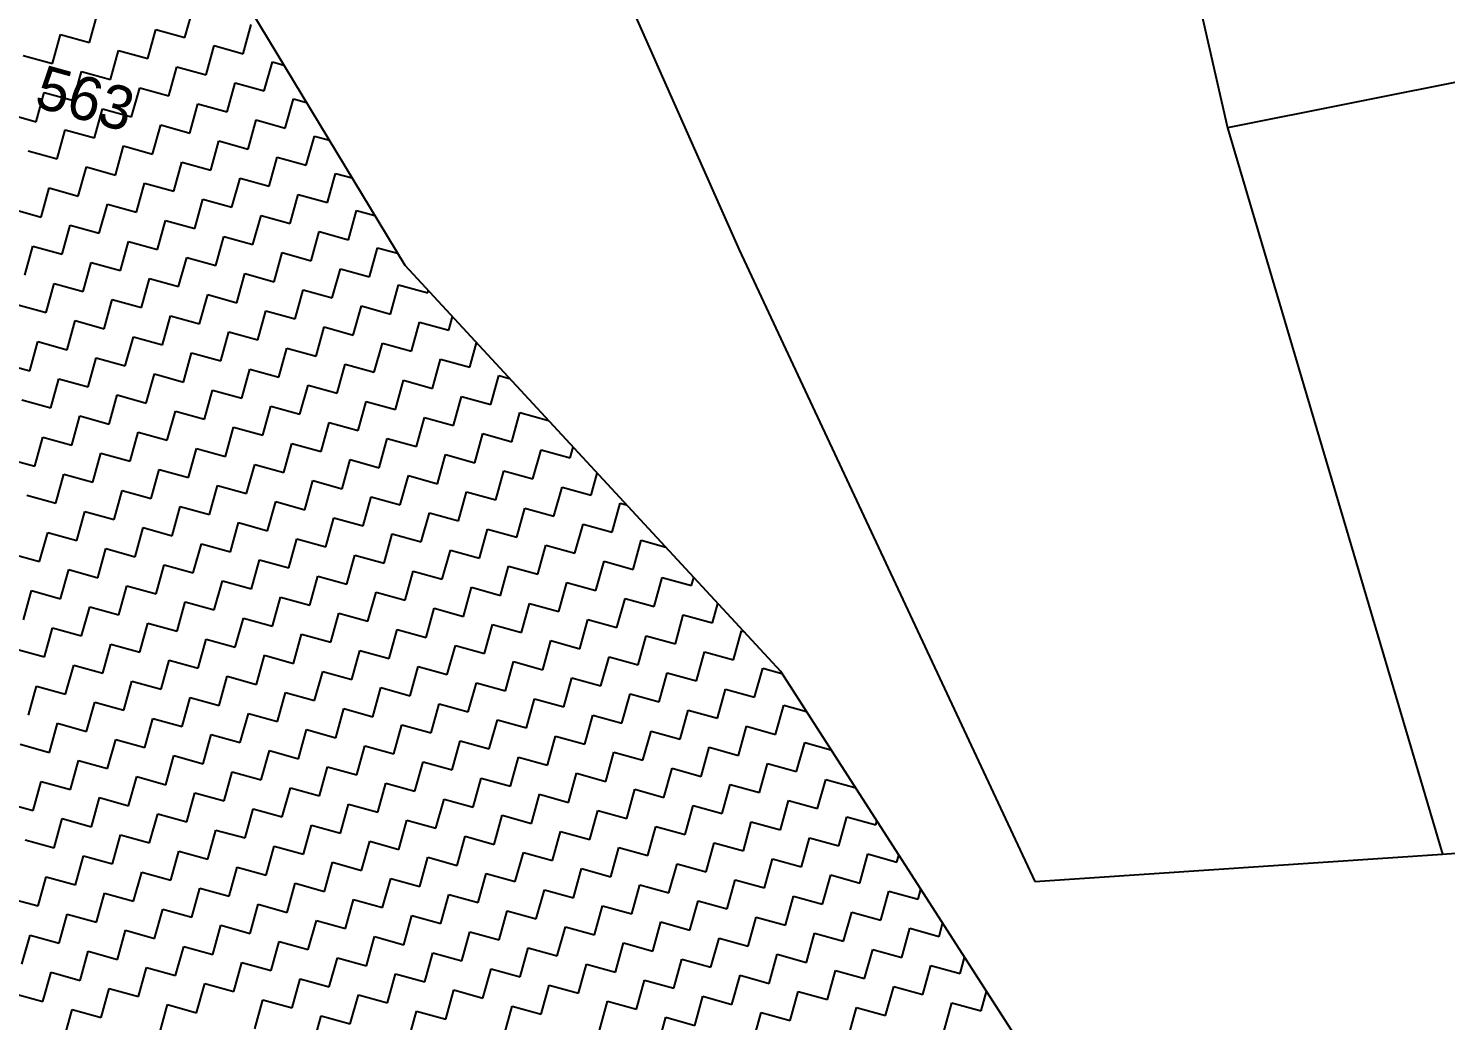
# Model space of a CAD drawing. Header units: metres. Extents: x 291974 to 293244, y 2020596 to 2023640.
# Drawn here: x 292690.2 to 292807.5, y 2022839.1 to 2022921.2 of the extents above; entities that cross this region are included whole.
import ezdxf
from ezdxf.enums import TextEntityAlignment as Align

# ---------------------------------------------------------------- set-up
doc = ezdxf.new("R2010")
doc.units = ezdxf.units.M
doc.header["$MEASUREMENT"] = 0
for name, color, linetype in [('POLY_HATCH', 12, 'Continuous'), ('POLY_PARCEL', 6, 'Continuous'), ('TEXT_PARCEL', 7, 'Continuous')]:
    doc.layers.add(name, color=color, linetype=linetype)
doc.styles.add('TEXT_MAP', font='')
doc.styles.get('TEXT_MAP').set_extended_font_data('Kruti Dev 050')

msp = doc.modelspace()

# ---------------------------------------------------------------- linework, layer by layer
at = {"layer": 'POLY_HATCH'}
for p, q in [((292706.47, 2022926.22), (292721.33, 2022901.62)), ((292721.33, 2022901.62), (292752.43, 2022868)), ((292752.43, 2022868), (292784, 2022818.91))]:
    msp.add_line(p, q, dxfattribs=at)
at = {"layer": 'POLY_HATCH', "linetype": 'Continuous'}
for p, q in [((292703.13, 2022920.46), (292703.8, 2022922.88)), ((292695.23, 2022920.06), (292695.9, 2022922.47)), ((292707.95, 2022919.13), (292708.62, 2022921.54)), ((292692.16, 2022918.32), (292692.82, 2022920.73)), ((292692.82, 2022920.73), (292695.23, 2022920.06)), ((292700.06, 2022918.72), (292700.72, 2022921.13)), ((292700.72, 2022921.13), (292703.13, 2022920.46)), ((292696.98, 2022916.98), (292697.64, 2022919.39)), ((292697.64, 2022919.39), (292700.06, 2022918.72)), ((292704.88, 2022917.39), (292705.54, 2022919.8)), ((292705.54, 2022919.8), (292707.95, 2022919.13)), ((292689.74, 2022918.99), (292692.16, 2022918.32)), ((292701.8, 2022915.64), (292702.47, 2022918.05)), ((292702.47, 2022918.05), (292704.88, 2022917.39)), ((292709.7, 2022916.05), (292710.37, 2022918.46)), ((292710.37, 2022918.46), (292711.32, 2022918.19)), ((292693.9, 2022915.24), (292694.57, 2022917.65)), ((292694.57, 2022917.65), (292696.98, 2022916.98)), ((292706.62, 2022914.31), (292707.29, 2022916.72)), ((292707.29, 2022916.72), (292709.7, 2022916.05)), ((292690.82, 2022913.5), (292691.49, 2022915.91)), ((292691.49, 2022915.91), (292693.9, 2022915.24)), ((292698.72, 2022913.9), (292699.39, 2022916.31)), ((292699.39, 2022916.31), (292701.8, 2022915.64)), ((292695.64, 2022912.16), (292696.31, 2022914.57)), ((292696.31, 2022914.57), (292698.72, 2022913.9)), ((292703.54, 2022912.56), (292704.21, 2022914.98)), ((292704.21, 2022914.98), (292706.62, 2022914.31)), ((292711.44, 2022912.97), (292712.11, 2022915.38)), ((292712.11, 2022915.38), (292713.2, 2022915.08)), ((292688.41, 2022914.17), (292690.82, 2022913.5)), ((292700.46, 2022910.82), (292701.13, 2022913.23)), ((292701.13, 2022913.23), (292703.54, 2022912.56)), ((292708.36, 2022911.23), (292709.03, 2022913.64)), ((292709.03, 2022913.64), (292711.44, 2022912.97)), ((292692.56, 2022910.42), (292693.23, 2022912.83)), ((292693.23, 2022912.83), (292695.64, 2022912.16)), ((292713.18, 2022909.89), (292713.85, 2022912.3)), ((292713.85, 2022912.3), (292715.09, 2022911.96)), ((292690.15, 2022911.09), (292692.56, 2022910.42)), ((292697.38, 2022909.08), (292698.05, 2022911.49)), ((292698.05, 2022911.49), (292700.46, 2022910.82)), ((292705.28, 2022909.49), (292705.95, 2022911.9)), ((292705.95, 2022911.9), (292708.36, 2022911.23)), ((292694.3, 2022907.34), (292694.97, 2022909.75)), ((292694.97, 2022909.75), (292697.38, 2022909.08)), ((292702.2, 2022907.74), (292702.87, 2022910.15)), ((292702.87, 2022910.15), (292705.28, 2022909.49)), ((292710.1, 2022908.15), (292710.77, 2022910.56)), ((292710.77, 2022910.56), (292713.18, 2022909.89)), ((292707.02, 2022906.41), (292707.69, 2022908.82)), ((292707.69, 2022908.82), (292710.1, 2022908.15)), ((292714.92, 2022906.81), (292715.59, 2022909.22)), ((292715.59, 2022909.22), (292716.97, 2022908.84)), ((292691.22, 2022905.6), (292691.89, 2022908.01)), ((292691.89, 2022908.01), (292694.3, 2022907.34)), ((292699.12, 2022906), (292699.79, 2022908.41)), ((292699.79, 2022908.41), (292702.2, 2022907.74)), ((292711.84, 2022905.07), (292712.51, 2022907.48)), ((292712.51, 2022907.48), (292714.92, 2022906.81)), ((292688.81, 2022906.27), (292691.22, 2022905.6)), ((292696.04, 2022904.26), (292696.71, 2022906.67)), ((292696.71, 2022906.67), (292699.12, 2022906)), ((292703.94, 2022904.66), (292704.61, 2022907.08)), ((292704.61, 2022907.08), (292707.02, 2022906.41)), ((292700.86, 2022902.92), (292701.53, 2022905.33)), ((292701.53, 2022905.33), (292703.94, 2022904.66)), ((292708.76, 2022903.33), (292709.43, 2022905.74)), ((292709.43, 2022905.74), (292711.84, 2022905.07)), ((292716.66, 2022903.73), (292717.33, 2022906.14)), ((292717.33, 2022906.14), (292718.86, 2022905.72)), ((292692.96, 2022902.52), (292693.63, 2022904.93)), ((292693.63, 2022904.93), (292696.04, 2022904.26)), ((292705.69, 2022901.59), (292706.35, 2022904)), ((292706.35, 2022904), (292708.76, 2022903.33)), ((292713.59, 2022901.99), (292714.25, 2022904.4)), ((292714.25, 2022904.4), (292716.66, 2022903.73)), ((292689.89, 2022900.78), (292690.55, 2022903.19)), ((292690.55, 2022903.19), (292692.96, 2022902.52)), ((292697.79, 2022901.18), (292698.45, 2022903.59)), ((292698.45, 2022903.59), (292700.86, 2022902.92)), ((292710.51, 2022900.25), (292711.18, 2022902.66)), ((292711.18, 2022902.66), (292713.59, 2022901.99)), ((292718.41, 2022900.65), (292719.08, 2022903.06)), ((292719.08, 2022903.06), (292720.74, 2022902.6)), ((292694.71, 2022899.44), (292695.38, 2022901.85)), ((292695.38, 2022901.85), (292697.79, 2022901.18)), ((292702.61, 2022899.84), (292703.28, 2022902.25)), ((292703.28, 2022902.25), (292705.69, 2022901.59)), ((292699.53, 2022898.1), (292700.2, 2022900.51)), ((292700.2, 2022900.51), (292702.61, 2022899.84)), ((292707.43, 2022898.51), (292708.1, 2022900.92)), ((292708.1, 2022900.92), (292710.51, 2022900.25)), ((292715.33, 2022898.91), (292716, 2022901.32)), ((292716, 2022901.32), (292718.41, 2022900.65)), ((292691.63, 2022897.7), (292692.3, 2022900.11)), ((292692.3, 2022900.11), (292694.71, 2022899.44)), ((292704.35, 2022896.76), (292705.02, 2022899.18)), ((292705.02, 2022899.18), (292707.43, 2022898.51)), ((292712.25, 2022897.17), (292712.92, 2022899.58)), ((292712.92, 2022899.58), (292715.33, 2022898.91)), ((292720.15, 2022897.57), (292720.82, 2022899.99)), ((292720.82, 2022899.99), (292723.23, 2022899.32)), ((292723.23, 2022899.32), (292723.28, 2022899.52)), ((292689.22, 2022898.37), (292691.63, 2022897.7)), ((292696.45, 2022896.36), (292697.12, 2022898.77)), ((292697.12, 2022898.77), (292699.53, 2022898.1)), ((292717.07, 2022895.83), (292717.74, 2022898.24)), ((292717.74, 2022898.24), (292720.15, 2022897.57)), ((292693.37, 2022894.62), (292694.04, 2022897.03)), ((292694.04, 2022897.03), (292696.45, 2022896.36)), ((292701.27, 2022895.02), (292701.94, 2022897.43)), ((292701.94, 2022897.43), (292704.35, 2022896.76)), ((292709.17, 2022895.43), (292709.84, 2022897.84)), ((292709.84, 2022897.84), (292712.25, 2022897.17)), ((292721.89, 2022894.5), (292722.56, 2022896.91)), ((292722.56, 2022896.91), (292724.97, 2022896.24)), ((292724.97, 2022896.24), (292725.28, 2022897.36)), ((292698.19, 2022893.28), (292698.86, 2022895.69)), ((292698.86, 2022895.69), (292701.27, 2022895.02)), ((292706.09, 2022893.69), (292706.76, 2022896.1)), ((292706.76, 2022896.1), (292709.17, 2022895.43)), ((292713.99, 2022894.09), (292714.66, 2022896.5)), ((292714.66, 2022896.5), (292717.07, 2022895.83)), ((292690.29, 2022892.88), (292690.96, 2022895.29)), ((292690.96, 2022895.29), (292693.37, 2022894.62)), ((292710.91, 2022892.35), (292711.58, 2022894.76)), ((292711.58, 2022894.76), (292713.99, 2022894.09)), ((292718.81, 2022892.75), (292719.48, 2022895.16)), ((292719.48, 2022895.16), (292721.89, 2022894.5)), ((292726.71, 2022893.16), (292727.28, 2022895.2)), ((292687.88, 2022893.54), (292690.29, 2022892.88)), ((292695.11, 2022891.54), (292695.78, 2022893.95)), ((292695.78, 2022893.95), (292698.19, 2022893.28)), ((292703.01, 2022891.94), (292703.68, 2022894.35)), ((292703.68, 2022894.35), (292706.09, 2022893.69)), ((292715.73, 2022891.01), (292716.4, 2022893.42)), ((292716.4, 2022893.42), (292718.81, 2022892.75)), ((292723.63, 2022891.42), (292724.3, 2022893.83)), ((292724.3, 2022893.83), (292726.71, 2022893.16)), ((292692.03, 2022889.8), (292692.7, 2022892.21)), ((292692.7, 2022892.21), (292695.11, 2022891.54)), ((292699.93, 2022890.2), (292700.6, 2022892.61)), ((292700.6, 2022892.61), (292703.01, 2022891.94)), ((292707.83, 2022890.61), (292708.5, 2022893.02)), ((292708.5, 2022893.02), (292710.91, 2022892.35)), ((292720.55, 2022889.67), (292721.22, 2022892.09)), ((292721.22, 2022892.09), (292723.63, 2022891.42)), ((292728.45, 2022890.08), (292729.12, 2022892.49)), ((292729.12, 2022892.49), (292730.01, 2022892.24)), ((292704.75, 2022888.87), (292705.42, 2022891.28)), ((292705.42, 2022891.28), (292707.83, 2022890.61)), ((292712.65, 2022889.27), (292713.32, 2022891.68)), ((292713.32, 2022891.68), (292715.73, 2022891.01)), ((292689.62, 2022890.47), (292692.03, 2022889.8)), ((292696.85, 2022888.46), (292697.52, 2022890.87)), ((292697.52, 2022890.87), (292699.93, 2022890.2)), ((292709.57, 2022887.53), (292710.24, 2022889.94)), ((292710.24, 2022889.94), (292712.65, 2022889.27)), ((292717.47, 2022887.93), (292718.14, 2022890.34)), ((292718.14, 2022890.34), (292720.55, 2022889.67)), ((292725.37, 2022888.34), (292726.04, 2022890.75)), ((292726.04, 2022890.75), (292728.45, 2022890.08)), ((292693.77, 2022886.72), (292694.44, 2022889.13)), ((292694.44, 2022889.13), (292696.85, 2022888.46)), ((292701.67, 2022887.12), (292702.34, 2022889.53)), ((292702.34, 2022889.53), (292704.75, 2022888.87)), ((292714.4, 2022886.19), (292715.06, 2022888.6)), ((292715.06, 2022888.6), (292717.47, 2022887.93)), ((292722.3, 2022886.6), (292722.96, 2022889.01)), ((292722.96, 2022889.01), (292725.37, 2022888.34)), ((292730.2, 2022887), (292730.86, 2022889.41)), ((292730.86, 2022889.41), (292733.24, 2022888.75)), ((292690.7, 2022884.98), (292691.36, 2022887.39)), ((292691.36, 2022887.39), (292693.77, 2022886.72)), ((292698.6, 2022885.38), (292699.26, 2022887.79)), ((292699.26, 2022887.79), (292701.67, 2022887.12)), ((292706.5, 2022885.79), (292707.16, 2022888.2)), ((292707.16, 2022888.2), (292709.57, 2022887.53)), ((292727.12, 2022885.26), (292727.78, 2022887.67)), ((292727.78, 2022887.67), (292730.2, 2022887)), ((292703.42, 2022884.04), (292704.08, 2022886.45)), ((292704.08, 2022886.45), (292706.5, 2022885.79)), ((292711.32, 2022884.45), (292711.98, 2022886.86)), ((292711.98, 2022886.86), (292714.4, 2022886.19)), ((292719.22, 2022884.85), (292719.88, 2022887.26)), ((292719.88, 2022887.26), (292722.3, 2022886.6)), ((292731.94, 2022883.92), (292732.61, 2022886.33)), ((292732.61, 2022886.33), (292735.02, 2022885.66)), ((292735.02, 2022885.66), (292735.27, 2022886.56)), ((292688.29, 2022885.64), (292690.7, 2022884.98)), ((292695.52, 2022883.64), (292696.18, 2022886.05)), ((292696.18, 2022886.05), (292698.6, 2022885.38)), ((292708.24, 2022882.71), (292708.91, 2022885.12)), ((292708.91, 2022885.12), (292711.32, 2022884.45)), ((292716.14, 2022883.11), (292716.81, 2022885.52)), ((292716.81, 2022885.52), (292719.22, 2022884.85)), ((292724.04, 2022883.52), (292724.71, 2022885.93)), ((292724.71, 2022885.93), (292727.12, 2022885.26)), ((292692.44, 2022881.9), (292693.11, 2022884.31)), ((292693.11, 2022884.31), (292695.52, 2022883.64)), ((292700.34, 2022882.3), (292701.01, 2022884.71)), ((292701.01, 2022884.71), (292703.42, 2022884.04)), ((292720.96, 2022881.77), (292721.63, 2022884.19)), ((292721.63, 2022884.19), (292724.04, 2022883.52)), ((292728.86, 2022882.18), (292729.53, 2022884.59)), ((292729.53, 2022884.59), (292731.94, 2022883.92)), ((292736.76, 2022882.58), (292737.26, 2022884.4)), ((292697.26, 2022880.56), (292697.93, 2022882.97)), ((292697.93, 2022882.97), (292700.34, 2022882.3)), ((292705.16, 2022880.97), (292705.83, 2022883.38)), ((292705.83, 2022883.38), (292708.24, 2022882.71)), ((292713.06, 2022881.37), (292713.73, 2022883.78)), ((292713.73, 2022883.78), (292716.14, 2022883.11)), ((292725.78, 2022880.44), (292726.45, 2022882.85)), ((292726.45, 2022882.85), (292728.86, 2022882.18)), ((292733.68, 2022880.84), (292734.35, 2022883.25)), ((292734.35, 2022883.25), (292736.76, 2022882.58)), ((292690.03, 2022882.57), (292692.44, 2022881.9)), ((292702.08, 2022879.22), (292702.75, 2022881.63)), ((292702.75, 2022881.63), (292705.16, 2022880.97)), ((292709.98, 2022879.63), (292710.65, 2022882.04)), ((292710.65, 2022882.04), (292713.06, 2022881.37)), ((292717.88, 2022880.03), (292718.55, 2022882.44)), ((292718.55, 2022882.44), (292720.96, 2022881.77)), ((292738.5, 2022879.51), (292739.17, 2022881.92)), ((292739.17, 2022881.92), (292739.7, 2022881.77)), ((292694.18, 2022878.82), (292694.85, 2022881.23)), ((292694.85, 2022881.23), (292697.26, 2022880.56)), ((292714.8, 2022878.29), (292715.47, 2022880.7)), ((292715.47, 2022880.7), (292717.88, 2022880.03)), ((292722.7, 2022878.7), (292723.37, 2022881.11)), ((292723.37, 2022881.11), (292725.78, 2022880.44)), ((292730.6, 2022879.1), (292731.27, 2022881.51)), ((292731.27, 2022881.51), (292733.68, 2022880.84)), ((292691.1, 2022877.08), (292691.77, 2022879.49)), ((292691.77, 2022879.49), (292694.18, 2022878.82)), ((292699, 2022877.48), (292699.67, 2022879.89)), ((292699.67, 2022879.89), (292702.08, 2022879.22)), ((292706.9, 2022877.89), (292707.57, 2022880.3)), ((292707.57, 2022880.3), (292709.98, 2022879.63)), ((292719.62, 2022876.95), (292720.29, 2022879.36)), ((292720.29, 2022879.36), (292722.7, 2022878.7)), ((292727.52, 2022877.36), (292728.19, 2022879.77)), ((292728.19, 2022879.77), (292730.6, 2022879.1)), ((292735.42, 2022877.76), (292736.09, 2022880.17)), ((292736.09, 2022880.17), (292738.5, 2022879.51)), ((292695.92, 2022875.74), (292696.59, 2022878.15)), ((292696.59, 2022878.15), (292699, 2022877.48)), ((292703.82, 2022876.14), (292704.49, 2022878.55)), ((292704.49, 2022878.55), (292706.9, 2022877.89)), ((292711.72, 2022876.55), (292712.39, 2022878.96)), ((292712.39, 2022878.96), (292714.8, 2022878.29)), ((292724.44, 2022875.62), (292725.11, 2022878.03)), ((292725.11, 2022878.03), (292727.52, 2022877.36)), ((292732.34, 2022876.02), (292733.01, 2022878.43)), ((292733.01, 2022878.43), (292735.42, 2022877.76)), ((292740.24, 2022876.43), (292740.91, 2022878.84)), ((292740.91, 2022878.84), (292742.93, 2022878.28)), ((292688.69, 2022877.75), (292691.1, 2022877.08)), ((292708.64, 2022874.81), (292709.31, 2022877.22)), ((292709.31, 2022877.22), (292711.72, 2022876.55)), ((292716.54, 2022875.21), (292717.21, 2022877.62)), ((292717.21, 2022877.62), (292719.62, 2022876.95)), ((292737.16, 2022874.68), (292737.83, 2022877.1)), ((292737.83, 2022877.1), (292740.24, 2022876.43)), ((292692.84, 2022874), (292693.51, 2022876.41)), ((292693.51, 2022876.41), (292695.92, 2022875.74)), ((292700.74, 2022874.4), (292701.41, 2022876.81)), ((292701.41, 2022876.81), (292703.82, 2022876.14)), ((292713.46, 2022873.47), (292714.13, 2022875.88)), ((292714.13, 2022875.88), (292716.54, 2022875.21)), ((292721.36, 2022873.87), (292722.03, 2022876.29)), ((292722.03, 2022876.29), (292724.44, 2022875.62)), ((292729.26, 2022874.28), (292729.93, 2022876.69)), ((292729.93, 2022876.69), (292732.34, 2022876.02)), ((292741.98, 2022873.35), (292742.65, 2022875.76)), ((292742.65, 2022875.76), (292745.06, 2022875.09)), ((292745.06, 2022875.09), (292745.25, 2022875.77)), ((292689.76, 2022872.26), (292690.43, 2022874.67)), ((292690.43, 2022874.67), (292692.84, 2022874)), ((292697.66, 2022872.66), (292698.33, 2022875.07)), ((292698.33, 2022875.07), (292700.74, 2022874.4)), ((292705.56, 2022873.07), (292706.23, 2022875.48)), ((292706.23, 2022875.48), (292708.64, 2022874.81)), ((292718.28, 2022872.13), (292718.95, 2022874.54)), ((292718.95, 2022874.54), (292721.36, 2022873.87)), ((292726.18, 2022872.54), (292726.85, 2022874.95)), ((292726.85, 2022874.95), (292729.26, 2022874.28)), ((292734.08, 2022872.94), (292734.75, 2022875.35)), ((292734.75, 2022875.35), (292737.16, 2022874.68)), ((292694.58, 2022870.92), (292695.25, 2022873.33)), ((292695.25, 2022873.33), (292697.66, 2022872.66)), ((292702.48, 2022871.32), (292703.15, 2022873.73)), ((292703.15, 2022873.73), (292705.56, 2022873.07)), ((292710.38, 2022871.73), (292711.05, 2022874.14)), ((292711.05, 2022874.14), (292713.46, 2022873.47)), ((292731, 2022871.2), (292731.67, 2022873.61)), ((292731.67, 2022873.61), (292734.08, 2022872.94)), ((292738.9, 2022871.61), (292739.57, 2022874.02)), ((292739.57, 2022874.02), (292741.98, 2022873.35)), ((292746.8, 2022872.01), (292747.25, 2022873.61)), ((292707.3, 2022869.99), (292707.97, 2022872.4)), ((292707.97, 2022872.4), (292710.38, 2022871.73)), ((292715.2, 2022870.39), (292715.87, 2022872.8)), ((292715.87, 2022872.8), (292718.28, 2022872.13)), ((292723.1, 2022870.8), (292723.77, 2022873.21)), ((292723.77, 2022873.21), (292726.18, 2022872.54)), ((292735.83, 2022869.86), (292736.49, 2022872.27)), ((292736.49, 2022872.27), (292738.9, 2022871.61)), ((292743.73, 2022870.27), (292744.39, 2022872.68)), ((292744.39, 2022872.68), (292746.8, 2022872.01)), ((292691.51, 2022869.18), (292692.17, 2022871.59)), ((292692.17, 2022871.59), (292694.58, 2022870.92)), ((292699.41, 2022869.58), (292700.07, 2022871.99)), ((292700.07, 2022871.99), (292702.48, 2022871.32)), ((292712.13, 2022868.65), (292712.79, 2022871.06)), ((292712.79, 2022871.06), (292715.2, 2022870.39)), ((292720.03, 2022869.05), (292720.69, 2022871.46)), ((292720.69, 2022871.46), (292723.1, 2022870.8)), ((292727.93, 2022869.46), (292728.59, 2022871.87)), ((292728.59, 2022871.87), (292731, 2022871.2)), ((292748.55, 2022868.93), (292749.22, 2022871.34)), ((292749.22, 2022871.34), (292749.39, 2022871.29)), ((292689.09, 2022869.85), (292691.51, 2022869.18)), ((292696.33, 2022867.84), (292696.99, 2022870.25)), ((292696.99, 2022870.25), (292699.41, 2022869.58)), ((292704.23, 2022868.24), (292704.89, 2022870.65)), ((292704.89, 2022870.65), (292707.3, 2022869.99)), ((292724.85, 2022867.72), (292725.52, 2022870.13)), ((292725.52, 2022870.13), (292727.93, 2022869.46)), ((292732.75, 2022868.12), (292733.42, 2022870.53)), ((292733.42, 2022870.53), (292735.83, 2022869.86)), ((292740.65, 2022868.53), (292741.32, 2022870.94)), ((292741.32, 2022870.94), (292743.73, 2022870.27)), ((292701.15, 2022866.5), (292701.82, 2022868.91)), ((292701.82, 2022868.91), (292704.23, 2022868.24)), ((292709.05, 2022866.91), (292709.72, 2022869.32)), ((292709.72, 2022869.32), (292712.13, 2022868.65)), ((292716.95, 2022867.31), (292717.62, 2022869.72)), ((292717.62, 2022869.72), (292720.03, 2022869.05)), ((292729.67, 2022866.38), (292730.34, 2022868.79)), ((292730.34, 2022868.79), (292732.75, 2022868.12)), ((292737.57, 2022866.78), (292738.24, 2022869.2)), ((292738.24, 2022869.2), (292740.65, 2022868.53)), ((292745.47, 2022867.19), (292746.14, 2022869.6)), ((292746.14, 2022869.6), (292748.55, 2022868.93)), ((292693.25, 2022866.1), (292693.92, 2022868.51)), ((292693.92, 2022868.51), (292696.33, 2022867.84)), ((292705.97, 2022865.17), (292706.64, 2022867.58)), ((292706.64, 2022867.58), (292709.05, 2022866.91)), ((292713.87, 2022865.57), (292714.54, 2022867.98)), ((292714.54, 2022867.98), (292716.95, 2022867.31)), ((292721.77, 2022865.97), (292722.44, 2022868.39)), ((292722.44, 2022868.39), (292724.85, 2022867.72)), ((292734.49, 2022865.04), (292735.16, 2022867.45)), ((292735.16, 2022867.45), (292737.57, 2022866.78)), ((292742.39, 2022865.45), (292743.06, 2022867.86)), ((292743.06, 2022867.86), (292745.47, 2022867.19)), ((292750.29, 2022865.85), (292750.96, 2022868.26)), ((292750.96, 2022868.26), (292752.55, 2022867.82)), ((292690.17, 2022864.36), (292690.84, 2022866.77)), ((292690.84, 2022866.77), (292693.25, 2022866.1)), ((292698.07, 2022864.76), (292698.74, 2022867.17)), ((292698.74, 2022867.17), (292701.15, 2022866.5)), ((292718.69, 2022864.23), (292719.36, 2022866.64)), ((292719.36, 2022866.64), (292721.77, 2022865.97)), ((292726.59, 2022864.64), (292727.26, 2022867.05)), ((292727.26, 2022867.05), (292729.67, 2022866.38)), ((292747.21, 2022864.11), (292747.88, 2022866.52)), ((292747.88, 2022866.52), (292750.29, 2022865.85)), ((292694.99, 2022863.02), (292695.66, 2022865.43)), ((292695.66, 2022865.43), (292698.07, 2022864.76)), ((292702.89, 2022863.42), (292703.56, 2022865.83)), ((292703.56, 2022865.83), (292705.97, 2022865.17)), ((292710.79, 2022863.83), (292711.46, 2022866.24)), ((292711.46, 2022866.24), (292713.87, 2022865.57)), ((292723.51, 2022862.9), (292724.18, 2022865.31)), ((292724.18, 2022865.31), (292726.59, 2022864.64)), ((292731.41, 2022863.3), (292732.08, 2022865.71)), ((292732.08, 2022865.71), (292734.49, 2022865.04)), ((292739.31, 2022863.71), (292739.98, 2022866.12)), ((292739.98, 2022866.12), (292742.39, 2022865.45)), ((292752.03, 2022862.77), (292752.7, 2022865.18)), ((292752.7, 2022865.18), (292754.58, 2022864.66)), ((292699.81, 2022861.68), (292700.48, 2022864.09)), ((292700.48, 2022864.09), (292702.89, 2022863.42)), ((292707.71, 2022862.09), (292708.38, 2022864.5)), ((292708.38, 2022864.5), (292710.79, 2022863.83)), ((292715.61, 2022862.49), (292716.28, 2022864.9)), ((292716.28, 2022864.9), (292718.69, 2022864.23)), ((292728.33, 2022861.56), (292729, 2022863.97)), ((292729, 2022863.97), (292731.41, 2022863.3)), ((292736.23, 2022861.96), (292736.9, 2022864.37)), ((292736.9, 2022864.37), (292739.31, 2022863.71)), ((292744.13, 2022862.37), (292744.8, 2022864.78)), ((292744.8, 2022864.78), (292747.21, 2022864.11)), ((292691.91, 2022861.28), (292692.58, 2022863.69)), ((292692.58, 2022863.69), (292694.99, 2022863.02)), ((292704.63, 2022860.34), (292705.3, 2022862.75)), ((292705.3, 2022862.75), (292707.71, 2022862.09)), ((292712.53, 2022860.75), (292713.2, 2022863.16)), ((292713.2, 2022863.16), (292715.61, 2022862.49)), ((292720.43, 2022861.15), (292721.1, 2022863.56)), ((292721.1, 2022863.56), (292723.51, 2022862.9)), ((292741.05, 2022860.63), (292741.72, 2022863.04)), ((292741.72, 2022863.04), (292744.13, 2022862.37)), ((292748.95, 2022861.03), (292749.62, 2022863.44)), ((292749.62, 2022863.44), (292752.03, 2022862.77)), ((292689.5, 2022861.95), (292691.91, 2022861.28)), ((292696.73, 2022859.94), (292697.4, 2022862.35)), ((292697.4, 2022862.35), (292699.81, 2022861.68)), ((292717.35, 2022859.41), (292718.02, 2022861.82)), ((292718.02, 2022861.82), (292720.43, 2022861.15)), ((292725.25, 2022859.82), (292725.92, 2022862.23)), ((292725.92, 2022862.23), (292728.33, 2022861.56)), ((292733.15, 2022860.22), (292733.82, 2022862.63)), ((292733.82, 2022862.63), (292736.23, 2022861.96)), ((292745.87, 2022859.29), (292746.54, 2022861.7)), ((292746.54, 2022861.7), (292748.95, 2022861.03)), ((292753.77, 2022859.69), (292754.44, 2022862.1)), ((292754.44, 2022862.1), (292756.61, 2022861.5)), ((292693.65, 2022858.2), (292694.32, 2022860.61)), ((292694.32, 2022860.61), (292696.73, 2022859.94)), ((292701.55, 2022858.6), (292702.22, 2022861.01)), ((292702.22, 2022861.01), (292704.63, 2022860.34)), ((292709.45, 2022859.01), (292710.12, 2022861.42)), ((292710.12, 2022861.42), (292712.53, 2022860.75)), ((292722.17, 2022858.08), (292722.84, 2022860.49)), ((292722.84, 2022860.49), (292725.25, 2022859.82)), ((292730.07, 2022858.48), (292730.74, 2022860.89)), ((292730.74, 2022860.89), (292733.15, 2022860.22)), ((292737.97, 2022858.88), (292738.64, 2022861.3)), ((292738.64, 2022861.3), (292741.05, 2022860.63)), ((292698.47, 2022856.86), (292699.14, 2022859.27)), ((292699.14, 2022859.27), (292701.55, 2022858.6)), ((292706.37, 2022857.27), (292707.04, 2022859.68)), ((292707.04, 2022859.68), (292709.45, 2022859.01)), ((292714.27, 2022857.67), (292714.94, 2022860.08)), ((292714.94, 2022860.08), (292717.35, 2022859.41)), ((292734.89, 2022857.14), (292735.56, 2022859.55)), ((292735.56, 2022859.55), (292737.97, 2022858.88)), ((292742.79, 2022857.55), (292743.46, 2022859.96)), ((292743.46, 2022859.96), (292745.87, 2022859.29)), ((292750.69, 2022857.95), (292751.36, 2022860.36)), ((292751.36, 2022860.36), (292753.77, 2022859.69)), ((292690.57, 2022856.46), (292691.24, 2022858.87)), ((292691.24, 2022858.87), (292693.65, 2022858.2)), ((292711.19, 2022855.93), (292711.86, 2022858.34)), ((292711.86, 2022858.34), (292714.27, 2022857.67)), ((292719.09, 2022856.33), (292719.76, 2022858.74)), ((292719.76, 2022858.74), (292722.17, 2022858.08)), ((292726.99, 2022856.74), (292727.66, 2022859.15)), ((292727.66, 2022859.15), (292730.07, 2022858.48)), ((292739.71, 2022855.81), (292740.38, 2022858.22)), ((292740.38, 2022858.22), (292742.79, 2022857.55)), ((292747.61, 2022856.21), (292748.28, 2022858.62)), ((292748.28, 2022858.62), (292750.69, 2022857.95)), ((292755.51, 2022856.62), (292756.18, 2022859.03)), ((292756.18, 2022859.03), (292758.59, 2022858.36)), ((292758.59, 2022858.36), (292758.61, 2022858.4)), ((292688.16, 2022857.12), (292690.57, 2022856.46)), ((292695.39, 2022855.12), (292696.06, 2022857.53)), ((292696.06, 2022857.53), (292698.47, 2022856.86)), ((292703.29, 2022855.52), (292703.96, 2022857.93)), ((292703.96, 2022857.93), (292706.37, 2022857.27)), ((292716.01, 2022854.59), (292716.68, 2022857)), ((292716.68, 2022857), (292719.09, 2022856.33)), ((292723.91, 2022855), (292724.58, 2022857.41)), ((292724.58, 2022857.41), (292726.99, 2022856.74)), ((292731.81, 2022855.4), (292732.48, 2022857.81)), ((292732.48, 2022857.81), (292734.89, 2022857.14)), ((292744.54, 2022854.47), (292745.2, 2022856.88)), ((292745.2, 2022856.88), (292747.61, 2022856.21)), ((292752.44, 2022854.87), (292753.1, 2022857.28)), ((292753.1, 2022857.28), (292755.51, 2022856.62)), ((292692.31, 2022853.38), (292692.98, 2022855.79)), ((292692.98, 2022855.79), (292695.39, 2022855.12)), ((292700.21, 2022853.78), (292700.88, 2022856.19)), ((292700.88, 2022856.19), (292703.29, 2022855.52)), ((292708.11, 2022854.19), (292708.78, 2022856.6)), ((292708.78, 2022856.6), (292711.19, 2022855.93)), ((292728.74, 2022853.66), (292729.4, 2022856.07)), ((292729.4, 2022856.07), (292731.81, 2022855.4)), ((292736.64, 2022854.06), (292737.3, 2022856.47)), ((292737.3, 2022856.47), (292739.71, 2022855.81)), ((292757.26, 2022853.54), (292757.92, 2022855.95)), ((292757.92, 2022855.95), (292760.34, 2022855.28)), ((292705.04, 2022852.44), (292705.7, 2022854.85)), ((292705.7, 2022854.85), (292708.11, 2022854.19)), ((292712.94, 2022852.85), (292713.6, 2022855.26)), ((292713.6, 2022855.26), (292716.01, 2022854.59)), ((292720.84, 2022853.25), (292721.5, 2022855.66)), ((292721.5, 2022855.66), (292723.91, 2022855)), ((292733.56, 2022852.32), (292734.22, 2022854.73)), ((292734.22, 2022854.73), (292736.64, 2022854.06)), ((292741.46, 2022852.73), (292742.12, 2022855.14)), ((292742.12, 2022855.14), (292744.54, 2022854.47)), ((292749.36, 2022853.13), (292750.02, 2022855.54)), ((292750.02, 2022855.54), (292752.44, 2022854.87)), ((292760.34, 2022855.28), (292760.42, 2022855.58)), ((292689.9, 2022854.05), (292692.31, 2022853.38)), ((292697.14, 2022852.04), (292697.8, 2022854.45)), ((292697.8, 2022854.45), (292700.21, 2022853.78)), ((292709.86, 2022851.11), (292710.53, 2022853.52)), ((292710.53, 2022853.52), (292712.94, 2022852.85)), ((292717.76, 2022851.51), (292718.43, 2022853.92)), ((292718.43, 2022853.92), (292720.84, 2022853.25)), ((292725.66, 2022851.92), (292726.32, 2022854.33)), ((292726.32, 2022854.33), (292728.74, 2022853.66)), ((292738.38, 2022850.98), (292739.05, 2022853.4)), ((292739.05, 2022853.4), (292741.46, 2022852.73)), ((292746.28, 2022851.39), (292746.95, 2022853.8)), ((292746.95, 2022853.8), (292749.36, 2022853.13)), ((292754.18, 2022851.79), (292754.85, 2022854.2)), ((292754.85, 2022854.2), (292757.26, 2022853.54)), ((292694.06, 2022850.3), (292694.73, 2022852.71)), ((292694.73, 2022852.71), (292697.14, 2022852.04)), ((292701.96, 2022850.7), (292702.63, 2022853.11)), ((292702.63, 2022853.11), (292705.04, 2022852.44)), ((292722.58, 2022850.18), (292723.25, 2022852.59)), ((292723.25, 2022852.59), (292725.66, 2022851.92)), ((292730.48, 2022850.58), (292731.15, 2022852.99)), ((292731.15, 2022852.99), (292733.56, 2022852.32)), ((292751.1, 2022850.05), (292751.77, 2022852.46)), ((292751.77, 2022852.46), (292754.18, 2022851.79)), ((292759, 2022850.46), (292759.67, 2022852.87)), ((292759.67, 2022852.87), (292762.08, 2022852.2)), ((292762.08, 2022852.2), (292762.23, 2022852.76)), ((292698.88, 2022848.96), (292699.55, 2022851.37)), ((292699.55, 2022851.37), (292701.96, 2022850.7)), ((292706.78, 2022849.37), (292707.45, 2022851.78)), ((292707.45, 2022851.78), (292709.86, 2022851.11)), ((292714.68, 2022849.77), (292715.35, 2022852.18)), ((292715.35, 2022852.18), (292717.76, 2022851.51)), ((292727.4, 2022848.84), (292728.07, 2022851.25)), ((292728.07, 2022851.25), (292730.48, 2022850.58)), ((292735.3, 2022849.24), (292735.97, 2022851.65)), ((292735.97, 2022851.65), (292738.38, 2022850.98)), ((292743.2, 2022849.65), (292743.87, 2022852.06)), ((292743.87, 2022852.06), (292746.28, 2022851.39)), ((292755.92, 2022848.72), (292756.59, 2022851.13)), ((292756.59, 2022851.13), (292759, 2022850.46)), ((292690.98, 2022848.56), (292691.65, 2022850.97)), ((292691.65, 2022850.97), (292694.06, 2022850.3)), ((292703.7, 2022847.62), (292704.37, 2022850.03)), ((292704.37, 2022850.03), (292706.78, 2022849.37)), ((292711.6, 2022848.03), (292712.27, 2022850.44)), ((292712.27, 2022850.44), (292714.68, 2022849.77)), ((292719.5, 2022848.43), (292720.17, 2022850.84)), ((292720.17, 2022850.84), (292722.58, 2022850.18)), ((292732.22, 2022847.5), (292732.89, 2022849.91)), ((292732.89, 2022849.91), (292735.3, 2022849.24)), ((292740.12, 2022847.91), (292740.79, 2022850.32)), ((292740.79, 2022850.32), (292743.2, 2022849.65)), ((292748.02, 2022848.31), (292748.69, 2022850.72)), ((292748.69, 2022850.72), (292751.1, 2022850.05)), ((292763.82, 2022849.12), (292764.05, 2022849.94)), ((292688.57, 2022849.22), (292690.98, 2022848.56)), ((292695.8, 2022847.22), (292696.47, 2022849.63)), ((292696.47, 2022849.63), (292698.88, 2022848.96)), ((292708.52, 2022846.29), (292709.19, 2022848.7)), ((292709.19, 2022848.7), (292711.6, 2022848.03)), ((292716.42, 2022846.69), (292717.09, 2022849.1)), ((292717.09, 2022849.1), (292719.5, 2022848.43)), ((292724.32, 2022847.1), (292724.99, 2022849.51)), ((292724.99, 2022849.51), (292727.4, 2022848.84)), ((292744.94, 2022846.57), (292745.61, 2022848.98)), ((292745.61, 2022848.98), (292748.02, 2022848.31)), ((292752.84, 2022846.97), (292753.51, 2022849.38)), ((292753.51, 2022849.38), (292755.92, 2022848.72)), ((292760.74, 2022847.38), (292761.41, 2022849.79)), ((292761.41, 2022849.79), (292763.82, 2022849.12)), ((292692.72, 2022845.48), (292693.39, 2022847.89)), ((292693.39, 2022847.89), (292695.8, 2022847.22)), ((292700.62, 2022845.88), (292701.29, 2022848.29)), ((292701.29, 2022848.29), (292703.7, 2022847.62)), ((292721.24, 2022845.35), (292721.91, 2022847.76)), ((292721.91, 2022847.76), (292724.32, 2022847.1)), ((292729.14, 2022845.76), (292729.81, 2022848.17)), ((292729.81, 2022848.17), (292732.22, 2022847.5)), ((292737.04, 2022846.16), (292737.71, 2022848.57)), ((292737.71, 2022848.57), (292740.12, 2022847.91)), ((292749.76, 2022845.23), (292750.43, 2022847.64)), ((292750.43, 2022847.64), (292752.84, 2022846.97)), ((292757.66, 2022845.64), (292758.33, 2022848.05)), ((292758.33, 2022848.05), (292760.74, 2022847.38)), ((292697.54, 2022844.14), (292698.21, 2022846.55)), ((292698.21, 2022846.55), (292700.62, 2022845.88)), ((292705.44, 2022844.54), (292706.11, 2022846.96)), ((292706.11, 2022846.96), (292708.52, 2022846.29)), ((292713.34, 2022844.95), (292714.01, 2022847.36)), ((292714.01, 2022847.36), (292716.42, 2022846.69)), ((292726.06, 2022844.02), (292726.73, 2022846.43)), ((292726.73, 2022846.43), (292729.14, 2022845.76)), ((292733.96, 2022844.42), (292734.63, 2022846.83)), ((292734.63, 2022846.83), (292737.04, 2022846.16)), ((292741.86, 2022844.83), (292742.53, 2022847.24)), ((292742.53, 2022847.24), (292744.94, 2022846.57)), ((292762.48, 2022844.3), (292763.15, 2022846.71)), ((292763.15, 2022846.71), (292765.56, 2022846.04)), ((292765.56, 2022846.04), (292765.86, 2022847.12)), ((292689.64, 2022843.73), (292690.31, 2022846.15)), ((292690.31, 2022846.15), (292692.72, 2022845.48)), ((292702.36, 2022842.8), (292703.03, 2022845.21)), ((292703.03, 2022845.21), (292705.44, 2022844.54)), ((292710.26, 2022843.21), (292710.93, 2022845.62)), ((292710.93, 2022845.62), (292713.34, 2022844.95)), ((292718.16, 2022843.61), (292718.83, 2022846.02)), ((292718.83, 2022846.02), (292721.24, 2022845.35)), ((292738.78, 2022843.08), (292739.45, 2022845.5)), ((292739.45, 2022845.5), (292741.86, 2022844.83)), ((292746.68, 2022843.49), (292747.35, 2022845.9)), ((292747.35, 2022845.9), (292749.76, 2022845.23)), ((292754.58, 2022843.89), (292755.25, 2022846.31)), ((292755.25, 2022846.31), (292757.66, 2022845.64)), ((292694.46, 2022842.4), (292695.13, 2022844.81)), ((292695.13, 2022844.81), (292697.54, 2022844.14)), ((292715.08, 2022841.87), (292715.75, 2022844.28)), ((292715.75, 2022844.28), (292718.16, 2022843.61)), ((292722.98, 2022842.28), (292723.65, 2022844.69)), ((292723.65, 2022844.69), (292726.06, 2022844.02)), ((292730.88, 2022842.68), (292731.55, 2022845.09)), ((292731.55, 2022845.09), (292733.96, 2022844.42)), ((292743.6, 2022841.75), (292744.27, 2022844.16)), ((292744.27, 2022844.16), (292746.68, 2022843.49)), ((292751.5, 2022842.15), (292752.17, 2022844.56)), ((292752.17, 2022844.56), (292754.58, 2022843.89)), ((292759.4, 2022842.56), (292760.07, 2022844.97)), ((292760.07, 2022844.97), (292762.48, 2022844.3)), ((292767.3, 2022842.96), (292767.67, 2022844.3)), ((292691.38, 2022840.66), (292692.05, 2022843.07)), ((292692.05, 2022843.07), (292694.46, 2022842.4)), ((292699.28, 2022841.06), (292699.95, 2022843.47)), ((292699.95, 2022843.47), (292702.36, 2022842.8)), ((292707.18, 2022841.47), (292707.85, 2022843.88)), ((292707.85, 2022843.88), (292710.26, 2022843.21)), ((292719.9, 2022840.53), (292720.57, 2022842.94)), ((292720.57, 2022842.94), (292722.98, 2022842.28)), ((292727.8, 2022840.94), (292728.47, 2022843.35)), ((292728.47, 2022843.35), (292730.88, 2022842.68)), ((292735.7, 2022841.34), (292736.37, 2022843.75)), ((292736.37, 2022843.75), (292738.78, 2022843.08)), ((292748.42, 2022840.41), (292749.09, 2022842.82)), ((292749.09, 2022842.82), (292751.5, 2022842.15)), ((292756.32, 2022840.82), (292756.99, 2022843.23)), ((292756.99, 2022843.23), (292759.4, 2022842.56)), ((292764.22, 2022841.22), (292764.89, 2022843.63)), ((292764.89, 2022843.63), (292767.3, 2022842.96)), ((292696.2, 2022839.32), (292696.87, 2022841.73)), ((292696.87, 2022841.73), (292699.28, 2022841.06)), ((292704.1, 2022839.72), (292704.77, 2022842.13)), ((292704.77, 2022842.13), (292707.18, 2022841.47)), ((292712, 2022840.13), (292712.67, 2022842.54)), ((292712.67, 2022842.54), (292715.08, 2022841.87)), ((292732.62, 2022839.6), (292733.29, 2022842.01)), ((292733.29, 2022842.01), (292735.7, 2022841.34)), ((292740.52, 2022840.01), (292741.19, 2022842.42)), ((292741.19, 2022842.42), (292743.6, 2022841.75)), ((292761.14, 2022839.48), (292761.81, 2022841.89)), ((292761.81, 2022841.89), (292764.22, 2022841.22)), ((292688.97, 2022841.32), (292691.38, 2022840.66)), ((292708.92, 2022838.39), (292709.59, 2022840.8)), ((292709.59, 2022840.8), (292712, 2022840.13)), ((292716.82, 2022838.79), (292717.49, 2022841.2)), ((292717.49, 2022841.2), (292719.9, 2022840.53)), ((292724.72, 2022839.2), (292725.39, 2022841.61)), ((292725.39, 2022841.61), (292727.8, 2022840.94)), ((292737.44, 2022838.26), (292738.11, 2022840.67)), ((292738.11, 2022840.67), (292740.52, 2022840.01)), ((292745.34, 2022838.67), (292746.01, 2022841.08)), ((292746.01, 2022841.08), (292748.42, 2022840.41)), ((292753.24, 2022839.07), (292753.91, 2022841.48)), ((292753.91, 2022841.48), (292756.32, 2022840.82)), ((292765.97, 2022838.14), (292766.63, 2022840.55)), ((292766.63, 2022840.55), (292769.04, 2022839.88)), ((292769.04, 2022839.88), (292769.49, 2022841.48)), ((292693.12, 2022837.58), (292693.79, 2022839.99)), ((292693.79, 2022839.99), (292696.2, 2022839.32)), ((292701.02, 2022837.98), (292701.69, 2022840.39)), ((292701.69, 2022840.39), (292704.1, 2022839.72)), ((292713.75, 2022837.05), (292714.41, 2022839.46)), ((292714.41, 2022839.46), (292716.82, 2022838.79)), ((292721.65, 2022837.45), (292722.31, 2022839.86)), ((292722.31, 2022839.86), (292724.72, 2022839.2)), ((292729.55, 2022837.86), (292730.21, 2022840.27)), ((292730.21, 2022840.27), (292732.62, 2022839.6)), ((292742.27, 2022836.93), (292742.93, 2022839.34)), ((292742.93, 2022839.34), (292745.34, 2022838.67)), ((292750.17, 2022837.33), (292750.83, 2022839.74)), ((292750.83, 2022839.74), (292753.24, 2022839.07)), ((292758.07, 2022837.74), (292758.73, 2022840.15)), ((292758.73, 2022840.15), (292761.14, 2022839.48))]:
    msp.add_line(p, q, dxfattribs=at)
at = {"layer": 'POLY_PARCEL'}
for p, q in [((292776.34, 2022970.72), (292789.43, 2022913)), ((292727.42, 2022951.61), (292749, 2022902.89)), ((292825.37, 2022920.15), (292789.43, 2022913)), ((292789.43, 2022913), (292807.23, 2022852.84)), ((292749, 2022902.89), (292773.48, 2022850.59)), ((292807.23, 2022852.84), (292830.52, 2022854.64)), ((292773.48, 2022850.59), (292807.23, 2022852.84))]:
    msp.add_line(p, q, dxfattribs=at)

# ---------------------------------------------------------------- texts
at = {"layer": 'TEXT_PARCEL', "style": 'TEXT_MAP'}
msp.add_text('563', height=3.602, rotation=344.4986, dxfattribs=at).set_placement((292694.41, 2022913.7), align=Align.CENTER)

doc.saveas('drawing.dxf')
